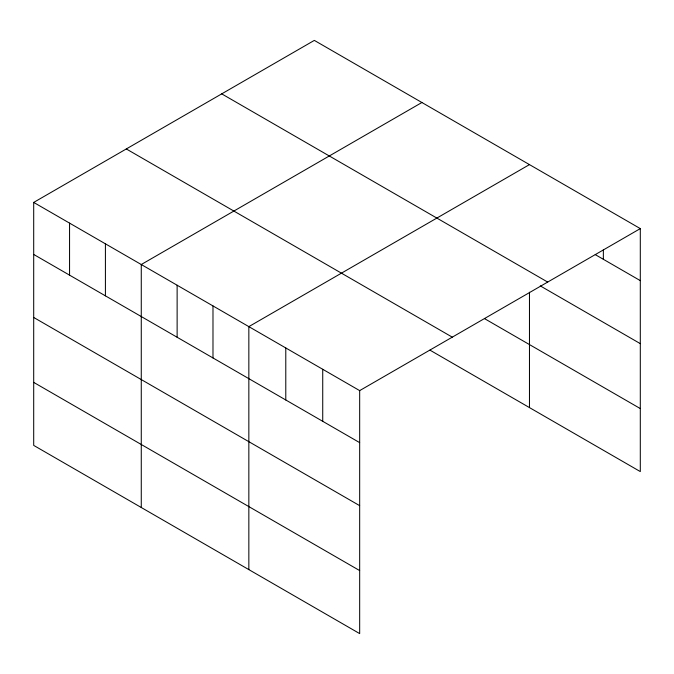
<?xml version="1.0" encoding="UTF-8"?>
<svg xmlns="http://www.w3.org/2000/svg" width="674" height="674" viewBox="0 0 674 674"><rect width="100%" height="100%" fill="white"/><g stroke="black" fill="none" stroke-linecap="round" stroke-linejoin="round"><path stroke-width="1.01" d="M33.7 202.419L359.672 390.617L359.672 633.602L33.7 445.396L33.7 202.419L314.328 40.398L640.3 228.604L640.3 471.581L429.961 350.143M421.899 102.507L141.27 264.52L141.27 507.505M529.469 164.608L248.841 326.629L248.841 569.614M359.672 390.617L640.3 228.604M595.243 254.612L640.3 280.628M221.721 93.863L547.692 282.069M540.278 285.894L640.3 343.639M484.648 318.701L640.3 408.57M126.308 148.954L452.279 337.152M33.7 254.443L359.672 442.641M33.7 317.462L359.672 505.66M33.7 382.385L359.672 570.583M603.356 249.936L603.356 259.296M529.469 292.221L529.469 407.593M322.728 369.285L322.728 421.317M285.784 347.961L285.784 399.985M212.984 305.929L212.984 357.953M177.127 285.228L177.127 337.253M105.414 243.819L105.414 295.844M69.557 223.119L69.557 275.144"/></g></svg>
